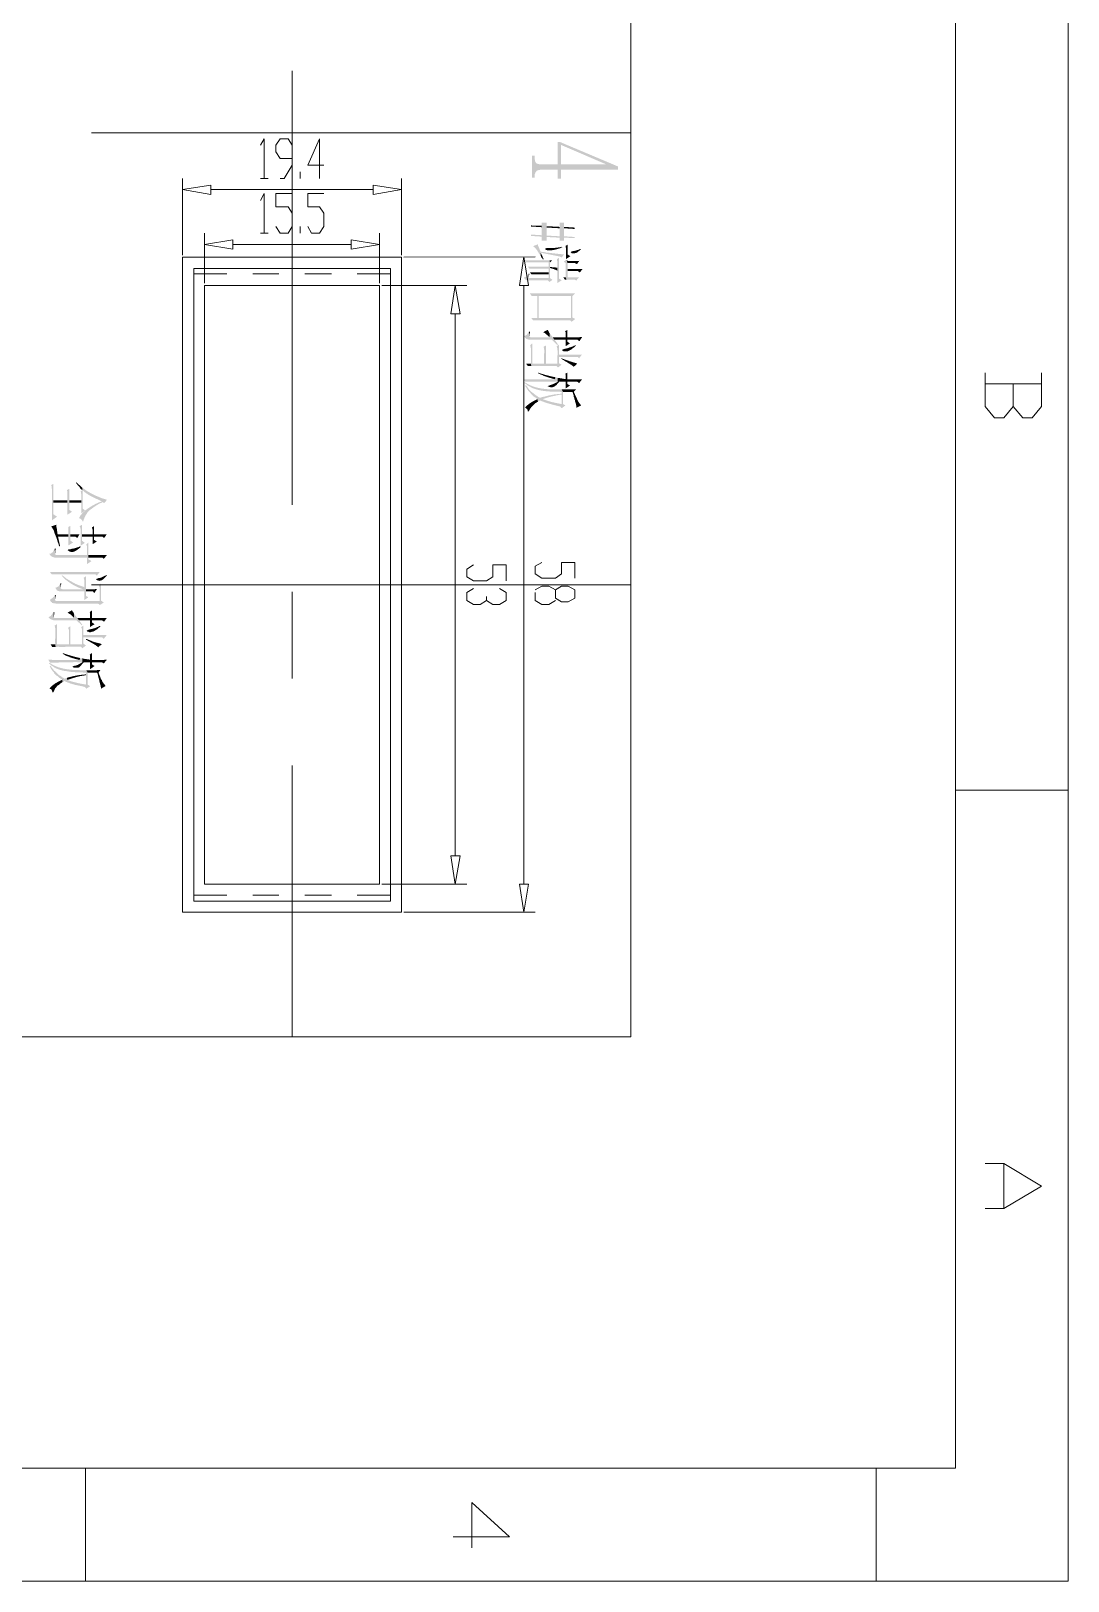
# Model space of a CAD drawing. Header units: millimetres. Extents: x 0 to 204, y 0 to 288.
# Drawn here: x 140.6 to 203.6, y 0 to 94.1 of the extents above; entities that cross this region are included whole.
import ezdxf

# ---------------------------------------------------------------- set-up
doc = ezdxf.new("R2010")
doc.units = ezdxf.units.MM

msp = doc.modelspace()

# ---------------------------------------------------------------- hatches: boundary and pattern name
h = msp.add_hatch(color=0)
h.dxf.hatch_style = 2
h.paths.add_polyline_path([(176.276, 85.640333), (176.276, 85.830833), (172.762333, 87.3125), (172.614167, 87.3125), (172.614167, 85.957833), (171.577, 85.957833), (171.428833, 85.979), (171.323, 86.021333), (171.280667, 86.063667), (171.238333, 86.148333), (171.217167, 86.275333), (171.217167, 86.487), (171.047833, 86.487), (171.047833, 85.1535), (171.217167, 85.1535), (171.217167, 85.365167), (171.2595, 85.471), (171.323, 85.555667), (171.344167, 85.576833), (171.45, 85.619167), (171.619333, 85.640333), (172.614167, 85.640333), (172.614167, 85.09), (172.804667, 85.09), (172.804667, 87.143167), (175.514, 85.979), (175.514, 85.957833)])
h = msp.add_hatch(color=0)
h.dxf.hatch_style = 2
h.paths.add_polyline_path([(176.276, 85.640333), (175.514, 85.957833), (172.804667, 85.957833), (172.804667, 87.143167), (172.804667, 85.640333)])
h = msp.add_hatch(color=0)
h.dxf.hatch_style = 2
h.paths.add_polyline_path([(173.630167, 81.491667), (173.630167, 81.555167), (172.995167, 81.5975), (172.995167, 82.423), (172.72, 82.423), (172.72, 81.5975), (171.936833, 81.639833), (171.936833, 82.423), (171.6405, 82.423), (171.6405, 81.661), (170.984333, 81.703333), (170.984333, 81.618667), (171.6405, 81.576333), (171.6405, 81.322333), (171.936833, 81.322333), (171.936833, 81.555167), (172.72, 81.512833), (172.72, 81.322333), (172.995167, 81.322333), (172.995167, 81.512833)])
h = msp.add_hatch(color=0)
h.dxf.hatch_style = 2
h.paths.add_polyline_path([(171.6405, 82.2325), (170.984333, 82.253667), (170.984333, 82.190167), (171.6405, 82.147833), (171.6405, 81.661)])
h = msp.add_hatch(color=0)
h.dxf.hatch_style = 2
h.paths.add_polyline_path([(172.72, 82.169), (171.936833, 82.211333), (171.936833, 82.126667), (172.72, 82.084333), (172.72, 81.5975)])
h = msp.add_hatch(color=0)
h.dxf.hatch_style = 2
h.paths.add_polyline_path([(173.630167, 82.042), (173.630167, 82.126667), (172.995167, 82.169), (172.995167, 82.084333)])
h = msp.add_hatch(color=0)
h.dxf.hatch_style = 2
h.paths.add_polyline_path([(172.995167, 80.496833), (172.505687, 80.544326), (172.0215, 80.602667), (171.936833, 80.602667), (171.7675, 80.645), (171.661667, 80.645), (171.577, 80.666167), (171.534667, 80.729667), (171.5135, 80.793167), (171.471167, 80.920167), (171.407667, 81.047167), (171.407667, 81.110667), (171.1325, 81.004833), (171.1325, 80.983667), (171.270613, 80.866142), (171.376181, 80.717099), (171.471034, 80.558465), (171.577, 80.412167), (171.577, 80.602667), (172.741167, 80.369833), (172.847, 80.306333)])
h = msp.add_hatch(color=0)
h.dxf.hatch_style = 2
h.paths.add_polyline_path([(172.889333, 80.941333), (172.868167, 80.9625), (172.740191, 80.931263), (172.60398, 80.912626), (172.467571, 80.89776), (172.339, 80.877833), (171.915667, 80.877833), (171.852167, 80.856667), (171.852167, 80.793167), (171.95246, 80.754986), (172.070779, 80.739804), (172.201169, 80.743464), (172.337677, 80.761814), (172.474351, 80.790697), (172.605237, 80.825958), (172.724382, 80.863445), (172.825833, 80.899)])
h = msp.add_hatch(color=0)
h.dxf.hatch_style = 2
h.paths.add_polyline_path([(173.376167, 80.391), (173.206833, 80.496833), (173.206833, 81.0895), (173.079833, 81.004833), (173.101, 80.9625), (173.101, 80.920167), (173.122167, 80.856667), (173.122167, 80.221667)])
h = msp.add_hatch(color=0)
h.dxf.hatch_style = 2
h.paths.add_polyline_path([(172.296667, 78.951667), (172.1485, 79.0575), (172.1485, 79.671333), (172.127333, 80.137), (170.582167, 80.137), (170.688, 80.01), (172.063833, 80.01), (172.063833, 79.417333), (172.106167, 78.824667)])
h = msp.add_hatch(color=0)
h.dxf.hatch_style = 2
h.paths.add_polyline_path([(171.7675, 80.2005), (171.577, 80.602667), (171.577, 80.412167), (171.598167, 80.369833), (171.619333, 80.306333), (171.682833, 80.242833), (171.704, 80.2005)])
h = msp.add_hatch(color=0)
h.dxf.hatch_style = 2
h.paths.add_polyline_path([(172.2755, 80.137), (172.127333, 80.137), (172.1485, 79.671333), (172.1485, 80.01)])
h = msp.add_hatch(color=0)
h.dxf.hatch_style = 2
h.paths.add_polyline_path([(172.593, 79.502), (172.593, 79.6925), (172.1485, 79.734833), (172.1485, 80.01), (172.1485, 79.671333), (172.361754, 79.608098), (172.571833, 79.523167)])
h = msp.add_hatch(color=0)
h.dxf.hatch_style = 2
h.paths.add_polyline_path([(172.847, 78.9305), (172.677667, 79.036333), (172.677667, 80.285167), (172.550667, 80.2005), (172.571833, 80.158167), (172.571833, 80.115833), (172.593, 80.052333), (172.593, 78.761167)])
h = msp.add_hatch(color=0)
h.dxf.hatch_style = 2
h.paths.add_polyline_path([(173.905333, 79.121), (173.723614, 79.104745), (173.555686, 79.099436), (173.387957, 79.099618), (173.206833, 79.099833), (173.206833, 79.967667), (173.143333, 80.179333), (172.974, 80.052333), (173.101, 79.967667), (173.101, 79.099833), (173.143333, 78.972833), (173.630167, 78.972833), (173.736, 78.909333)])
h = msp.add_hatch(color=0)
h.dxf.hatch_style = 2
h.paths.add_polyline_path([(173.9265, 80.115833), (173.863, 80.094667), (173.228, 80.094667), (173.143333, 80.179333), (173.206833, 79.967667), (173.651333, 79.967667), (173.778333, 79.904167)])
h = msp.add_hatch(color=0)
h.dxf.hatch_style = 2
h.paths.add_polyline_path([(174.032333, 80.814333), (174.011167, 80.8355), (173.968833, 80.8355), (173.905333, 80.793167), (173.841833, 80.772), (173.757167, 80.750833), (173.690628, 80.726333), (173.643495, 80.713907), (173.609145, 80.70913), (173.580954, 80.707574), (173.552301, 80.70481), (173.516561, 80.696412), (173.467113, 80.677951), (173.397333, 80.645), (173.397333, 80.623833), (173.439667, 80.5815), (173.503167, 80.560333), (173.630167, 80.560333), (173.693667, 80.5815), (173.766229, 80.604519), (173.84395, 80.654525), (173.915321, 80.715644), (173.968833, 80.772)])
h = msp.add_hatch(color=0)
h.dxf.hatch_style = 2
h.paths.add_polyline_path([(172.106167, 78.824667), (172.063833, 79.417333), (172.063833, 79.0575), (170.920833, 79.0575), (170.857333, 79.078667), (170.857333, 79.142167), (170.836167, 79.332667), (170.815, 79.3115), (170.793833, 79.248), (170.709167, 79.163333), (170.666833, 79.142167), (170.603333, 79.099833), (170.561, 79.099833), (170.561, 79.078667), (170.603333, 79.015167), (170.645667, 78.972833), (170.730333, 78.9305), (172.000333, 78.9305)])
h = msp.add_hatch(color=0)
h.dxf.hatch_style = 2
h.paths.add_polyline_path([(172.063833, 79.629), (172.063833, 79.756), (170.793833, 79.756), (170.899667, 79.629)])
h = msp.add_hatch(color=0)
h.dxf.hatch_style = 2
h.paths.add_polyline_path([(170.899667, 79.332667), (170.836167, 79.332667), (170.857333, 79.142167), (170.857333, 79.1845), (170.8785, 79.248)])
h = msp.add_hatch(color=0)
h.dxf.hatch_style = 2
h.paths.add_polyline_path([(172.063833, 79.417333), (170.920833, 79.417333), (171.0055, 79.290333), (172.063833, 79.290333), (172.063833, 79.0575)])
h = msp.add_hatch(color=0)
h.dxf.hatch_style = 2
h.paths.add_polyline_path([(173.143333, 78.972833), (173.101, 79.099833), (172.952833, 79.099833), (173.0375, 78.972833), (173.079833, 78.972833)])
h = msp.add_hatch(color=0)
h.dxf.hatch_style = 2
h.paths.add_polyline_path([(174.117, 79.607833), (173.206833, 79.607833), (173.206833, 79.480833), (173.841833, 79.480833), (173.947667, 79.396167)])
h = msp.add_hatch(color=0)
h.dxf.hatch_style = 2
h.paths.add_polyline_path([(171.365333, 78.126167), (170.920833, 78.126167), (171.026667, 77.978), (171.365333, 77.978), (171.365333, 76.6445)])
h = msp.add_hatch(color=0)
h.dxf.hatch_style = 2
h.paths.add_polyline_path([(173.651333, 78.126167), (173.460833, 78.126167), (173.4185, 76.6445), (171.45, 76.6445), (171.45, 77.978), (171.428833, 78.126167), (171.365333, 78.126167), (171.365333, 76.6445), (171.0055, 76.6445), (171.111333, 76.496333), (171.534667, 76.496333), (173.376167, 76.496333), (173.460833, 76.411667), (173.503167, 77.978)])
h = msp.add_hatch(color=0)
h.dxf.hatch_style = 2
h.paths.add_polyline_path([(173.460833, 78.126167), (171.428833, 78.126167), (171.45, 77.978), (173.4185, 77.978), (173.4185, 76.6445)])
h = msp.add_hatch(color=0)
h.dxf.hatch_style = 2
h.paths.add_polyline_path([(173.6725, 76.581), (173.503167, 76.665667), (173.503167, 77.978), (173.460833, 76.411667)])
h = msp.add_hatch(color=0)
h.dxf.hatch_style = 2
h.paths.add_polyline_path([(172.635333, 75.035833), (172.4025, 75.332167), (172.2755, 75.522667), (172.233167, 75.565), (172.190833, 75.6285), (172.1485, 75.670833), (172.127333, 75.713167), (172.106167, 75.459167), (171.0055, 75.459167), (170.942, 75.480333), (170.899667, 75.5015), (170.8785, 75.5015), (170.8785, 75.522667), (170.857333, 75.819), (170.807261, 75.728876), (170.74171, 75.63829), (170.659888, 75.569266), (170.561, 75.543833), (170.582167, 75.5015), (170.709167, 75.3745), (170.836167, 75.332167), (172.254333, 75.332167), (172.571833, 75.014667)])
h = msp.add_hatch(color=0)
h.dxf.hatch_style = 2
h.paths.add_polyline_path([(170.942, 75.819), (170.857333, 75.819), (170.8785, 75.522667), (170.8785, 75.607333), (170.920833, 75.734333)])
h = msp.add_hatch(color=0)
h.dxf.hatch_style = 2
h.paths.add_polyline_path([(172.127333, 75.713167), (172.085, 75.7555), (172.063833, 75.819), (172.042667, 75.861333), (172.0215, 75.8825), (172.000333, 75.924833), (171.725167, 75.776667), (171.852167, 75.713167), (171.936833, 75.6285), (172.000333, 75.586167), (172.063833, 75.522667), (172.106167, 75.459167)])
h = msp.add_hatch(color=0)
h.dxf.hatch_style = 2
h.paths.add_polyline_path([(173.101, 75.332167), (173.101, 75.459167), (172.317833, 75.459167), (172.4025, 75.332167)])
h = msp.add_hatch(color=0)
h.dxf.hatch_style = 2
h.paths.add_polyline_path([(173.355, 75.099333), (173.185667, 75.205167), (173.185667, 75.903667), (173.058667, 75.840167), (173.101, 75.734333), (173.101, 74.93)])
h = msp.add_hatch(color=0)
h.dxf.hatch_style = 2
h.paths.add_polyline_path([(174.095833, 75.480333), (173.868391, 75.474099), (173.647629, 75.463268), (173.423428, 75.455677), (173.185667, 75.459167), (173.185667, 75.332167), (173.7995, 75.332167), (173.9265, 75.226333)])
h = msp.add_hatch(color=0)
h.dxf.hatch_style = 2
h.paths.add_polyline_path([(171.831, 73.7235), (171.788667, 73.871667), (171.069, 73.871667), (171.069, 75.099333), (170.942, 74.9935), (170.942, 74.972333), (170.963167, 74.908833), (170.963167, 74.8665), (170.984333, 74.803), (170.984333, 73.871667), (171.0055, 73.7235), (171.746333, 73.7235)])
h = msp.add_hatch(color=0)
h.dxf.hatch_style = 2
h.paths.add_polyline_path([(172.635333, 73.638833), (172.593, 73.871667), (171.8945, 73.871667), (171.8945, 74.972333), (171.746333, 74.887667), (171.781182, 74.790054), (171.792553, 74.665235), (171.788718, 74.519968), (171.777951, 74.361014), (171.768523, 74.19513), (171.768707, 74.029077), (171.786775, 73.869614), (171.831, 73.7235), (172.5295, 73.7235)])
h = msp.add_hatch(color=0)
h.dxf.hatch_style = 2
h.paths.add_polyline_path([(172.847, 73.808167), (172.677667, 73.892833), (172.677667, 75.014667), (172.550667, 74.93), (172.585645, 74.791842), (172.599912, 74.638264), (172.600338, 74.473656), (172.593794, 74.302408), (172.58715, 74.128912), (172.587278, 73.957557), (172.601049, 73.792734), (172.635333, 73.638833)])
h = msp.add_hatch(color=0)
h.dxf.hatch_style = 2
h.paths.add_polyline_path([(174.095833, 74.443167), (174.0535, 74.422), (173.905333, 74.422), (173.566667, 74.422), (172.677667, 74.422), (172.677667, 74.273833), (173.820667, 74.273833), (173.905333, 74.189167)])
h = msp.add_hatch(color=0)
h.dxf.hatch_style = 2
h.paths.add_polyline_path([(173.714833, 74.951167), (173.693667, 74.9935), (173.6725, 74.972333), (173.587833, 74.951167), (173.524333, 74.908833), (173.460833, 74.887667), (173.376167, 74.8665), (173.312667, 74.845333), (173.196366, 74.804207), (173.087374, 74.779584), (172.985195, 74.756086), (172.889333, 74.718333), (172.889333, 74.676), (172.931667, 74.633667), (172.995167, 74.6125), (173.185667, 74.6125), (173.270333, 74.633667), (173.2915, 74.654833), (173.4185, 74.718333), (173.460833, 74.760667), (173.587833, 74.845333), (173.651333, 74.908833)])
h = msp.add_hatch(color=0)
h.dxf.hatch_style = 2
h.paths.add_polyline_path([(171.0055, 73.7235), (170.984333, 73.871667), (170.688, 73.871667), (170.793833, 73.7235), (170.942, 73.7235)])
h = msp.add_hatch(color=0)
h.dxf.hatch_style = 2
h.paths.add_polyline_path([(173.7995, 73.871667), (173.318884, 74.021024), (172.847, 74.189167), (172.825833, 74.168), (173.009537, 74.049913), (173.210141, 73.93133), (173.409091, 73.809374), (173.587833, 73.681167)])
h = msp.add_hatch(color=0)
h.dxf.hatch_style = 2
h.paths.add_polyline_path([(172.614167, 73.003833), (172.550667, 73.025), (172.466, 73.046167), (172.444833, 72.919167), (170.539833, 72.919167), (170.645667, 72.771), (172.614167, 72.771)])
h = msp.add_hatch(color=0)
h.dxf.hatch_style = 2
h.paths.add_polyline_path([(173.079833, 71.331667), (172.931667, 71.416333), (172.931667, 72.157167), (172.847, 72.305333), (172.554371, 72.304829), (172.264387, 72.307979), (171.977844, 72.320588), (171.695533, 72.34846), (171.41825, 72.3974), (171.146787, 72.473211), (170.88194, 72.581699), (170.6245, 72.728667), (170.582167, 72.7075), (170.821906, 72.523069), (171.082246, 72.38656), (171.35908, 72.290533), (171.648305, 72.227546), (171.945815, 72.190157), (172.247504, 72.170925), (172.549267, 72.162409), (172.847, 72.157167), (172.847, 71.162333)])
h = msp.add_hatch(color=0)
h.dxf.hatch_style = 2
h.paths.add_polyline_path([(172.847, 71.162333), (172.847, 71.416333), (172.684794, 71.447761), (172.538231, 71.476724), (172.402252, 71.505258), (172.271796, 71.535396), (172.141803, 71.569172), (172.007212, 71.608619), (171.862965, 71.655773), (171.704, 71.712667), (171.661667, 71.839667), (171.58459, 71.811158), (171.517336, 71.8058), (171.453456, 71.827959), (171.3865, 71.882), (171.253679, 71.970635), (171.1325, 72.0725), (170.99791, 72.169751), (170.883659, 72.29012), (170.782704, 72.423387), (170.688, 72.559333), (170.6245, 72.538167), (170.702519, 72.41535), (170.770815, 72.299909), (170.85062, 72.18718), (170.963167, 72.0725), (171.174833, 71.860833), (171.238333, 71.8185), (171.280667, 71.797333), (171.323, 71.755), (171.3865, 71.712667), (171.407667, 71.5645), (171.471167, 71.606833), (171.534667, 71.628), (171.555833, 71.628), (171.598167, 71.606833), (171.661667, 71.585667), (171.806526, 71.529575), (171.958, 71.479833), (172.357521, 71.364607), (172.762333, 71.268167)])
h = msp.add_hatch(color=0)
h.dxf.hatch_style = 2
h.paths.add_polyline_path([(172.466, 73.046167), (172.208097, 73.096206), (171.943712, 73.162054), (171.68118, 73.23875), (171.428833, 73.321333), (171.407667, 73.300167), (171.428833, 73.279), (171.492333, 73.257833), (171.555833, 73.2155), (171.682833, 73.173167), (171.746333, 73.130833), (171.873333, 73.0885), (172.157628, 72.999071), (172.444833, 72.919167)])
h = msp.add_hatch(color=0)
h.dxf.hatch_style = 2
h.paths.add_polyline_path([(173.101, 72.771), (173.101, 72.940333), (172.981971, 72.945542), (172.847, 72.970364), (172.717321, 72.996045), (172.614167, 73.003833), (172.614167, 72.771), (172.468381, 72.69136), (172.317833, 72.622833), (172.127333, 72.559333), (172.085, 72.538167), (172.0215, 72.517), (172.000333, 72.495833), (172.119131, 72.449403), (172.224171, 72.43316), (172.317833, 72.443557), (172.4025, 72.477048), (172.480552, 72.530084), (172.554371, 72.59912), (172.626338, 72.680608), (172.698833, 72.771)])
h = msp.add_hatch(color=0)
h.dxf.hatch_style = 2
h.paths.add_polyline_path([(173.355, 72.538167), (173.185667, 72.644), (173.185667, 73.321333), (173.058667, 73.257833), (173.101, 73.173167), (173.101, 72.368833)])
h = msp.add_hatch(color=0)
h.dxf.hatch_style = 2
h.paths.add_polyline_path([(174.095833, 72.919167), (173.185667, 72.919167), (173.185667, 72.771), (173.7995, 72.771), (173.905333, 72.686333)])
h = msp.add_hatch(color=0)
h.dxf.hatch_style = 2
h.paths.add_polyline_path([(171.407667, 71.5645), (171.3865, 71.712667), (171.301277, 71.679902), (171.198431, 71.63053), (171.08534, 71.568086), (170.969384, 71.496105), (170.857943, 71.418121), (170.758396, 71.337669), (170.678122, 71.258284), (170.6245, 71.1835), (170.645667, 71.1835), (170.688, 71.162333), (170.772667, 71.077667), (170.793833, 71.035333), (170.793833, 70.971833), (170.857333, 70.971833), (170.925067, 71.120132), (171.026667, 71.247), (171.101825, 71.3211), (171.17523, 71.398209), (171.253729, 71.468506), (171.344167, 71.522167)])
h = msp.add_hatch(color=0)
h.dxf.hatch_style = 2
h.paths.add_polyline_path([(172.847, 71.987833), (172.847, 72.051333), (172.71279, 72.030712), (172.54511, 72.014424), (172.374917, 71.995424), (172.233167, 71.966667), (172.075756, 71.937546), (171.947549, 71.904093), (171.819276, 71.870176), (171.661667, 71.839667), (171.704, 71.712667), (171.962481, 71.805717), (172.226949, 71.874989), (172.494525, 71.93189), (172.762333, 71.987833)])
h = msp.add_hatch(color=0)
h.dxf.hatch_style = 2
h.paths.add_polyline_path([(173.714833, 72.305333), (172.847, 72.305333), (172.931667, 72.157167), (173.524333, 72.157167), (173.524333, 72.093667), (173.587833, 71.903167), (173.587833, 71.839667), (173.587833, 72.157167)])
h = msp.add_hatch(color=0)
h.dxf.hatch_style = 2
h.paths.add_polyline_path([(174.032333, 71.331667), (173.98021, 71.404047), (173.921738, 71.474939), (173.865646, 71.553569), (173.820667, 71.649167), (173.69962, 71.901844), (173.587833, 72.157167), (173.587833, 71.839667), (173.609, 71.797333), (173.609, 71.733833), (173.630167, 71.6915), (173.651333, 71.649167), (173.651333, 71.606833), (173.6725, 71.5645), (173.6725, 71.522167), (173.693667, 71.501), (173.693667, 71.479833), (173.714833, 71.4375), (173.714833, 71.374), (173.736, 71.3105), (173.736, 71.1835)])
h = msp.add_hatch(color=0)
h.dxf.hatch_style = 2
h.paths.add_polyline_path([(142.218833, 64.5795), (142.007167, 64.727667), (142.007167, 66.590333), (141.859, 66.4845), (141.880167, 66.463333), (141.901333, 66.399833), (141.901333, 66.294), (141.9225, 66.251667), (141.9225, 64.367833)])
h = msp.add_hatch(color=0)
h.dxf.hatch_style = 2
h.paths.add_polyline_path([(143.129, 64.875833), (142.959667, 65.002833), (142.959667, 66.272833), (142.8115, 66.188167), (142.853833, 66.1035), (142.853833, 64.7065)])
h = msp.add_hatch(color=0)
h.dxf.hatch_style = 2
h.paths.add_polyline_path([(143.764, 66.336333), (143.637, 66.463333), (143.5735, 66.505667), (143.404167, 66.675), (143.361833, 66.675), (143.383, 66.653833), (143.404167, 66.590333), (143.4465, 66.548), (143.467667, 66.505667), (143.51, 66.463333), (143.560343, 66.416827), (143.588631, 66.38199), (143.603235, 66.35472), (143.612526, 66.330909), (143.624877, 66.306454), (143.648658, 66.277249), (143.692242, 66.239188), (143.764, 66.188167)])
h = msp.add_hatch(color=0)
h.dxf.hatch_style = 2
h.paths.add_polyline_path([(143.933333, 64.9605), (143.785167, 65.066333), (143.785167, 66.167), (143.764, 66.336333), (143.764, 66.188167), (143.658167, 66.124667), (143.658167, 66.1035), (143.679333, 66.061167), (143.679333, 65.997667), (143.7005, 65.955333), (143.7005, 64.791167)])
h = msp.add_hatch(color=0)
h.dxf.hatch_style = 2
h.paths.add_polyline_path([(144.949333, 65.701333), (144.621845, 65.835924), (144.331796, 65.97187), (144.054182, 66.131298), (143.764, 66.336333), (143.785167, 66.167), (143.8275, 66.145833), (143.912167, 66.061167), (143.9545, 66.04), (143.996833, 65.997667), (144.060333, 65.9765), (144.102667, 65.934167), (144.166167, 65.891833), (144.2085, 65.870667), (144.272, 65.828333), (144.608815, 65.668393), (144.949333, 65.510833)])
h = msp.add_hatch(color=0)
h.dxf.hatch_style = 2
h.paths.add_polyline_path([(142.007167, 65.426167), (142.853833, 65.426167), (142.853833, 65.574337), (142.007167, 65.574337)])
h = msp.add_hatch(color=0)
h.dxf.hatch_style = 2
h.paths.add_polyline_path([(142.959667, 65.426167), (143.7005, 65.426167), (143.7005, 65.574337), (142.959667, 65.574337)])
h = msp.add_hatch(color=0)
h.dxf.hatch_style = 2
h.paths.add_polyline_path([(145.266833, 65.616667), (145.2245, 65.616667), (145.0975, 65.659), (145.012833, 65.680167), (144.949333, 65.701333), (144.949333, 65.510833), (144.771279, 65.449568), (144.571856, 65.36136), (144.362237, 65.250291), (144.153599, 65.120441), (143.957115, 64.975889), (143.78396, 64.820717), (143.645308, 64.659005), (143.552333, 64.494833), (143.615833, 64.473667), (143.658167, 64.4525), (143.742833, 64.367833), (143.764, 64.304333), (143.806333, 64.304333), (143.876514, 64.491923), (143.962438, 64.671575), (144.070851, 64.83694), (144.2085, 64.981667), (144.39852, 65.120738), (144.59122, 65.257892), (144.793643, 65.378641), (145.012833, 65.4685), (145.076333, 65.405)])
h = msp.add_hatch(color=0)
h.dxf.hatch_style = 2
h.paths.add_polyline_path([(142.917333, 63.373), (142.917333, 63.521167), (142.261167, 63.521167), (142.24, 63.5635), (142.24, 63.669333), (142.218833, 63.711667), (142.218833, 63.775167), (142.210433, 63.847844), (142.191846, 63.927699), (142.176169, 64.010662), (142.1765, 64.092667), (141.859, 63.986833), (141.880167, 63.986833), (141.901333, 63.965667), (141.901333, 63.9445), (141.943667, 63.902167), (141.943667, 63.881), (141.964833, 63.838667), (141.986, 63.8175), (142.028333, 63.732833), (142.047119, 63.68114), (142.061671, 63.616946), (142.080721, 63.547195), (142.113, 63.478833), (142.166065, 63.360267), (142.201503, 63.262404), (142.229731, 63.161631), (142.261167, 63.034333), (142.282333, 63.373)])
h = msp.add_hatch(color=0)
h.dxf.hatch_style = 2
h.paths.add_polyline_path([(143.1925, 63.013167), (143.023167, 63.140167), (143.023167, 64.029167), (142.896167, 63.9445), (142.917333, 63.859833), (142.917333, 62.843833)])
h = msp.add_hatch(color=0)
h.dxf.hatch_style = 2
h.paths.add_polyline_path([(143.912167, 62.992), (143.742833, 63.119), (143.742833, 64.092667), (143.594667, 64.008), (143.637, 63.923333), (143.637, 63.881), (143.658167, 63.8175), (143.658167, 62.822667)])
h = msp.add_hatch(color=0)
h.dxf.hatch_style = 2
h.paths.add_polyline_path([(144.631833, 63.076667), (144.4625, 63.1825), (144.4625, 64.008), (144.3355, 63.923333), (144.377833, 63.796333), (144.377833, 62.907333)])
h = msp.add_hatch(color=0)
h.dxf.hatch_style = 2
h.paths.add_polyline_path([(142.409333, 62.8015), (142.282333, 63.373), (142.261167, 63.034333), (142.3035, 62.970833), (142.324667, 62.865), (142.345833, 62.780333)])
h = msp.add_hatch(color=0)
h.dxf.hatch_style = 2
h.paths.add_polyline_path([(143.594667, 63.521167), (143.023167, 63.521167), (143.023167, 63.373), (143.340667, 63.373), (143.4465, 63.288333)])
h = msp.add_hatch(color=0)
h.dxf.hatch_style = 2
h.paths.add_polyline_path([(143.742833, 63.373), (144.377833, 63.373), (144.377833, 63.521167), (143.742833, 63.521167)])
h = msp.add_hatch(color=0)
h.dxf.hatch_style = 2
h.paths.add_polyline_path([(145.245667, 63.521167), (144.4625, 63.521167), (144.4625, 63.373), (144.9705, 63.373), (145.076333, 63.288333)])
h = msp.add_hatch(color=0)
h.dxf.hatch_style = 2
h.paths.add_polyline_path([(144.039167, 62.103), (144.039167, 62.251167), (142.1765, 62.251167), (142.134167, 62.272333), (142.113, 62.314667), (142.113, 62.357), (142.070667, 62.632167), (142.070667, 62.611), (141.986, 62.484), (141.964833, 62.441667), (141.9225, 62.399333), (141.880167, 62.378167), (141.837833, 62.335833), (141.753167, 62.335833), (141.7955, 62.251167), (141.859, 62.208833), (141.901333, 62.1665), (141.943667, 62.145333), (142.070667, 62.103), (142.134167, 62.103)])
h = msp.add_hatch(color=0)
h.dxf.hatch_style = 2
h.paths.add_polyline_path([(142.155333, 62.632167), (142.070667, 62.632167), (142.113, 62.357), (142.113, 62.505167), (142.134167, 62.568667)])
h = msp.add_hatch(color=0)
h.dxf.hatch_style = 2
h.paths.add_polyline_path([(143.658167, 62.759167), (143.637, 62.780333), (143.615833, 62.780333), (143.531167, 62.738), (143.4465, 62.716833), (143.3195, 62.6745), (143.234833, 62.653333), (143.171333, 62.632167), (143.107833, 62.632167), (143.044333, 62.611), (142.9385, 62.611), (142.896167, 62.589833), (142.875, 62.5475), (142.973175, 62.473098), (143.07018, 62.439186), (143.165804, 62.438793), (143.259836, 62.46495), (143.352066, 62.510686), (143.442283, 62.56903), (143.530276, 62.633014), (143.615833, 62.695667)])
h = msp.add_hatch(color=0)
h.dxf.hatch_style = 2
h.paths.add_polyline_path([(144.314333, 61.891333), (144.123833, 61.997167), (144.123833, 63.013167), (143.996833, 62.907333), (144.018, 62.886167), (144.018, 62.822667), (144.039167, 62.780333), (144.039167, 61.700833)])
h = msp.add_hatch(color=0)
h.dxf.hatch_style = 2
h.paths.add_polyline_path([(145.245667, 62.251167), (144.123833, 62.251167), (144.123833, 62.103), (144.9705, 62.103), (145.055167, 62.018333)])
h = msp.add_hatch(color=0)
h.dxf.hatch_style = 2
h.paths.add_polyline_path([(144.822333, 61.235167), (141.774333, 61.235167), (141.901333, 61.087), (144.547167, 61.087), (144.631833, 61.002333)])
h = msp.add_hatch(color=0)
h.dxf.hatch_style = 2
h.paths.add_polyline_path([(143.869833, 60.049833), (143.869833, 60.303833), (143.848667, 60.325), (143.806333, 60.176833), (142.5575, 60.176833), (142.494, 60.198), (142.451667, 60.219167), (142.4305, 60.2615), (142.4305, 60.536667), (142.395009, 60.477644), (142.36571, 60.43047), (142.338909, 60.392737), (142.310908, 60.362042), (142.278013, 60.335976), (142.236527, 60.312135), (142.182755, 60.288111), (142.113, 60.2615), (142.134167, 60.240333), (142.1765, 60.176833), (142.197667, 60.1345), (142.24, 60.092167), (142.261167, 60.092167), (142.3035, 60.071), (142.388167, 60.049833), (142.472833, 60.049833)])
h = msp.add_hatch(color=0)
h.dxf.hatch_style = 2
h.paths.add_polyline_path([(142.494, 60.536667), (142.4305, 60.536667), (142.4305, 60.2615), (142.4305, 60.282667), (142.451667, 60.325), (142.451667, 60.409667), (142.472833, 60.473167)])
h = msp.add_hatch(color=0)
h.dxf.hatch_style = 2
h.paths.add_polyline_path([(143.848667, 60.325), (143.666236, 60.38511), (143.502063, 60.440755), (143.341857, 60.507314), (143.171333, 60.600167), (142.990358, 60.704809), (142.8115, 60.811833), (142.769167, 60.854167), (142.705667, 60.8965), (142.663333, 60.938833), (142.536333, 61.0235), (142.494, 61.0235), (142.610539, 60.885602), (142.75268, 60.752897), (142.914408, 60.627369), (143.089709, 60.511002), (143.272567, 60.405781), (143.456968, 60.313689), (143.636895, 60.236712), (143.806333, 60.176833)])
h = msp.add_hatch(color=0)
h.dxf.hatch_style = 2
h.paths.add_polyline_path([(144.123833, 59.69), (143.975667, 59.774667), (143.975667, 60.96), (143.8275, 60.875333), (143.848667, 60.833), (143.848667, 60.790667), (143.869833, 60.748333), (143.869833, 59.520667)])
h = msp.add_hatch(color=0)
h.dxf.hatch_style = 2
h.paths.add_polyline_path([(144.653, 60.198), (144.478706, 60.180405), (144.314862, 60.175775), (144.150755, 60.176966), (143.975667, 60.176833), (143.975667, 60.049833), (144.399, 60.049833), (144.483667, 59.944)])
h = msp.add_hatch(color=0)
h.dxf.hatch_style = 2
h.paths.add_polyline_path([(145.245667, 61.0235), (145.203333, 61.044667), (145.203333, 61.0235), (145.118667, 61.002333), (145.055167, 60.96), (144.991667, 60.938833), (144.928167, 60.8965), (144.801167, 60.854167), (144.737667, 60.854167), (144.695333, 60.833), (144.631833, 60.811833), (144.610667, 60.790667), (144.610667, 60.748333), (144.653, 60.727167), (144.737667, 60.706), (144.801167, 60.684833), (144.928167, 60.727167), (144.949333, 60.727167), (144.9705, 60.748333), (145.012833, 60.7695), (145.203333, 60.96)])
h = msp.add_hatch(color=0)
h.dxf.hatch_style = 2
h.paths.add_polyline_path([(145.055167, 59.3725), (144.885833, 59.4995), (144.885833, 60.5155), (144.758833, 60.430833), (144.758833, 60.3885), (144.801167, 60.303833), (144.801167, 59.457167), (144.822333, 59.224333)])
h = msp.add_hatch(color=0)
h.dxf.hatch_style = 2
h.paths.add_polyline_path([(144.822333, 59.224333), (144.801167, 59.457167), (142.24, 59.457167), (142.155333, 59.478333), (142.113, 59.4995), (142.091833, 59.4995), (142.091833, 59.838167), (142.070667, 59.817), (142.0495, 59.7535), (141.9225, 59.6265), (141.880167, 59.605333), (141.837833, 59.563), (141.774333, 59.541833), (141.7955, 59.541833), (141.816667, 59.478333), (141.859, 59.414833), (141.901333, 59.393667), (141.9225, 59.351333), (141.943667, 59.351333), (142.007167, 59.330167), (142.070667, 59.330167), (142.1765, 59.309), (144.7165, 59.309)])
h = msp.add_hatch(color=0)
h.dxf.hatch_style = 2
h.paths.add_polyline_path([(142.155333, 59.838167), (142.091833, 59.838167), (142.091833, 59.541833), (142.091833, 59.563), (142.113, 59.6265), (142.113, 59.69), (142.134167, 59.7535)])
h = msp.add_hatch(color=0)
h.dxf.hatch_style = 2
h.paths.add_polyline_path([(143.764, 58.017833), (143.256, 58.695167), (143.256, 58.441167), (142.070667, 58.441167), (142.028333, 58.462333), (142.028333, 58.504667), (142.007167, 58.801), (141.983885, 58.761831), (141.955656, 58.714068), (141.922986, 58.662311), (141.886384, 58.611161), (141.84636, 58.565221), (141.803421, 58.529091), (141.758076, 58.507372), (141.710833, 58.504667), (141.710833, 58.4835), (141.753167, 58.42), (141.7955, 58.377667), (141.859, 58.3565), (141.901333, 58.335333), (142.028333, 58.293), (143.404167, 58.293), (143.721667, 57.996667)])
h = msp.add_hatch(color=0)
h.dxf.hatch_style = 2
h.paths.add_polyline_path([(142.070667, 58.801), (142.007167, 58.801), (142.028333, 58.504667), (142.028333, 58.589333), (142.0495, 58.631667), (142.0495, 58.716333)])
h = msp.add_hatch(color=0)
h.dxf.hatch_style = 2
h.paths.add_polyline_path([(143.256, 58.695167), (143.234829, 58.74126), (143.218198, 58.770556), (143.204592, 58.788649), (143.1925, 58.801132), (143.180408, 58.813599), (143.166802, 58.831642), (143.150171, 58.860856), (143.129, 58.906833), (142.853833, 58.758667), (142.875, 58.758667), (142.896167, 58.7375), (142.9385, 58.716333), (142.980833, 58.674), (143.044333, 58.652833), (143.256, 58.441167)])
h = msp.add_hatch(color=0)
h.dxf.hatch_style = 2
h.paths.add_polyline_path([(144.229667, 58.293), (144.229667, 58.441167), (143.4465, 58.441167), (143.552333, 58.293)])
h = msp.add_hatch(color=0)
h.dxf.hatch_style = 2
h.paths.add_polyline_path([(144.504833, 58.060167), (144.3355, 58.166), (144.3355, 58.885667), (144.2085, 58.801), (144.229667, 58.716333), (144.229667, 57.890833)])
h = msp.add_hatch(color=0)
h.dxf.hatch_style = 2
h.paths.add_polyline_path([(145.245667, 58.441167), (144.3355, 58.441167), (144.3355, 58.293), (144.949333, 58.293), (145.076333, 58.208333)])
h = msp.add_hatch(color=0)
h.dxf.hatch_style = 2
h.paths.add_polyline_path([(142.980833, 56.7055), (142.9385, 56.8325), (142.218833, 56.8325), (142.218833, 58.060167), (142.070667, 57.9755), (142.105141, 57.867641), (142.120177, 57.722161), (142.121702, 57.550224), (142.115646, 57.36299), (142.107936, 57.171621), (142.1045, 56.987281), (142.111268, 56.821131), (142.134167, 56.684333), (142.312132, 56.685805), (142.515167, 56.682084), (142.71291, 56.68478), (142.875, 56.7055)])
h = msp.add_hatch(color=0)
h.dxf.hatch_style = 2
h.paths.add_polyline_path([(143.764, 56.599667), (143.742833, 56.8325), (143.023167, 56.8325), (143.023167, 57.933167), (142.896167, 57.8485), (142.917333, 57.806167), (142.917333, 57.763833), (142.9385, 57.7215), (142.9385, 56.8325), (142.980833, 56.7055), (143.658167, 56.7055)])
h = msp.add_hatch(color=0)
h.dxf.hatch_style = 2
h.paths.add_polyline_path([(143.975667, 56.769), (143.8275, 56.874833), (143.8275, 57.9755), (143.7005, 57.890833), (143.7005, 57.8485), (143.742833, 57.763833), (143.742833, 56.8325), (143.764, 56.599667)])
h = msp.add_hatch(color=0)
h.dxf.hatch_style = 2
h.paths.add_polyline_path([(145.245667, 57.404), (143.8275, 57.404), (143.8275, 57.255833), (144.9705, 57.255833), (145.055167, 57.171167)])
h = msp.add_hatch(color=0)
h.dxf.hatch_style = 2
h.paths.add_polyline_path([(144.864667, 57.933167), (144.822333, 57.954333), (144.801167, 57.954333), (144.737667, 57.912), (144.674167, 57.890833), (144.5895, 57.8485), (144.4625, 57.806167), (144.353607, 57.774384), (144.246732, 57.75616), (144.136616, 57.725899), (144.018, 57.658), (144.060333, 57.615667), (144.145, 57.5945), (144.187333, 57.573333), (144.250833, 57.573333), (144.314333, 57.5945), (144.399, 57.615667), (144.420167, 57.615667), (144.504833, 57.658), (144.568333, 57.700333), (144.610667, 57.7215), (144.674167, 57.763833), (144.737667, 57.827333), (144.801167, 57.869667)])
h = msp.add_hatch(color=0)
h.dxf.hatch_style = 2
h.paths.add_polyline_path([(142.134167, 56.684333), (142.113, 56.8325), (141.837833, 56.8325), (141.9225, 56.684333), (142.091833, 56.684333)])
h = msp.add_hatch(color=0)
h.dxf.hatch_style = 2
h.paths.add_polyline_path([(144.949333, 56.853667), (144.463161, 56.980667), (143.996833, 57.171167), (143.975667, 57.128833), (144.05862, 57.077093), (144.153979, 57.021892), (144.256921, 56.964037), (144.36262, 56.904334), (144.466252, 56.84359), (144.562992, 56.78261), (144.648016, 56.7222), (144.7165, 56.663167)])
h = msp.add_hatch(color=0)
h.dxf.hatch_style = 2
h.paths.add_polyline_path([(143.764, 55.985833), (143.679333, 55.985833), (143.615833, 56.007), (143.594667, 55.88), (142.640711, 55.881455), (141.689667, 55.901167), (141.7955, 55.731833), (142.289461, 55.733801), (142.777236, 55.745724), (143.266269, 55.755993), (143.764, 55.753)])
h = msp.add_hatch(color=0)
h.dxf.hatch_style = 2
h.paths.add_polyline_path([(144.229667, 54.2925), (144.0815, 54.398333), (144.0815, 55.118), (143.996833, 55.266167), (143.72096, 55.266832), (143.432378, 55.273211), (143.137165, 55.290289), (142.841398, 55.323052), (142.551154, 55.376486), (142.272511, 55.455575), (142.011545, 55.565307), (141.774333, 55.710667), (141.732, 55.668333), (141.774333, 55.647167), (141.880167, 55.541333), (141.943667, 55.520167), (142.007167, 55.477833), (142.0495, 55.4355), (142.113, 55.414333), (142.1765, 55.372), (142.230113, 55.351786), (142.297167, 55.327567), (142.373108, 55.301586), (142.453386, 55.276089), (142.53345, 55.25332), (142.608746, 55.235525), (142.674725, 55.224947), (142.726833, 55.223833), (143.035123, 55.169098), (143.348207, 55.145781), (143.662813, 55.135033), (143.975667, 55.118), (143.975667, 54.398333), (143.996833, 54.144333)])
h = msp.add_hatch(color=0)
h.dxf.hatch_style = 2
h.paths.add_polyline_path([(143.996833, 54.144333), (143.975667, 54.398333), (143.702451, 54.443213), (143.406813, 54.50496), (143.115142, 54.582186), (142.853833, 54.6735), (142.8115, 54.8005), (142.6845, 54.758167), (142.642167, 54.779333), (142.578667, 54.821667), (142.515167, 54.842833), (142.463577, 54.897046), (142.431261, 54.925235), (142.411793, 54.936068), (142.39875, 54.938216), (142.385707, 54.940347), (142.366239, 54.951131), (142.333923, 54.979236), (142.282333, 55.033333), (142.025026, 55.267357), (141.816667, 55.541333), (141.774333, 55.520167), (141.837304, 55.386023), (141.9225, 55.266167), (141.943667, 55.223833), (142.028333, 55.139167), (142.0495, 55.075667), (142.091833, 55.033333), (142.130516, 54.990942), (142.162047, 54.962491), (142.188634, 54.943664), (142.212483, 54.930146), (142.235804, 54.917619), (142.260803, 54.901769), (142.289688, 54.878279), (142.324667, 54.842833), (142.367, 54.8005), (142.4305, 54.758167), (142.472833, 54.737), (142.536333, 54.694667), (142.5575, 54.5465), (142.621, 54.567667), (142.6845, 54.61), (142.705667, 54.61), (142.748, 54.567667), (142.8115, 54.5465), (142.876604, 54.518901), (142.958211, 54.487895), (143.040546, 54.459733), (143.107833, 54.440667), (143.300334, 54.383368), (143.500872, 54.339993), (143.705974, 54.29933), (143.912167, 54.250167)])
h = msp.add_hatch(color=0)
h.dxf.hatch_style = 2
h.paths.add_polyline_path([(143.615833, 56.007), (143.350291, 56.066548), (143.093546, 56.137836), (142.838653, 56.21779), (142.578667, 56.303333), (142.536333, 56.261), (142.578667, 56.261), (142.642167, 56.218667), (142.6845, 56.1975), (142.748, 56.155167), (142.9385, 56.091667), (143.002, 56.049333), (143.297936, 55.963608), (143.594667, 55.88)])
h = msp.add_hatch(color=0)
h.dxf.hatch_style = 2
h.paths.add_polyline_path([(144.229667, 55.753), (144.229667, 55.901167), (144.113994, 55.925012), (143.996436, 55.938473), (143.879077, 55.954447), (143.764, 55.985833), (143.764, 55.753), (143.683815, 55.704366), (143.614114, 55.664761), (143.545272, 55.626943), (143.467667, 55.583667), (143.387349, 55.555274), (143.303493, 55.540407), (143.222348, 55.520712), (143.150167, 55.477833), (143.238207, 55.430291), (143.344106, 55.410761), (143.453578, 55.414185), (143.552333, 55.4355), (143.635446, 55.516413), (143.706056, 55.591736), (143.773889, 55.668317), (143.848667, 55.753)])
h = msp.add_hatch(color=0)
h.dxf.hatch_style = 2
h.paths.add_polyline_path([(144.504833, 55.520167), (144.3355, 55.626), (144.3355, 56.303333), (144.2085, 56.218667), (144.229667, 56.134), (144.229667, 55.329667)])
h = msp.add_hatch(color=0)
h.dxf.hatch_style = 2
h.paths.add_polyline_path([(145.245667, 55.901167), (145.01743, 55.894536), (144.796404, 55.884101), (144.572467, 55.876908), (144.3355, 55.88), (144.3355, 55.753), (144.949333, 55.753), (145.055167, 55.668333)])
h = msp.add_hatch(color=0)
h.dxf.hatch_style = 2
h.paths.add_polyline_path([(142.5575, 54.5465), (142.536333, 54.694667), (142.321591, 54.583872), (142.110883, 54.463421), (141.917109, 54.321009), (141.753167, 54.144333), (141.847474, 54.121877), (141.89247, 54.081627), (141.915439, 54.019814), (141.943667, 53.932667), (142.007167, 53.932667), (142.007167, 53.953833), (142.070667, 54.080833), (142.091833, 54.144333), (142.1765, 54.229), (142.197667, 54.271333), (142.282333, 54.356), (142.345833, 54.377167), (142.4305, 54.461833), (142.494, 54.504167)])
h = msp.add_hatch(color=0)
h.dxf.hatch_style = 2
h.paths.add_polyline_path([(143.975667, 54.969833), (143.975667, 55.012167), (143.844905, 55.003549), (143.700302, 54.988073), (143.54667, 54.966619), (143.388821, 54.940068), (143.231567, 54.9093), (143.079721, 54.875195), (142.938095, 54.838635), (142.8115, 54.8005), (142.853833, 54.6735), (143.100177, 54.762284), (143.366464, 54.844024), (143.635727, 54.909293), (143.891, 54.948667)])
h = msp.add_hatch(color=0)
h.dxf.hatch_style = 2
h.paths.add_polyline_path([(144.864667, 55.287333), (144.645922, 55.269391), (144.432073, 55.264976), (144.217562, 55.266448), (143.996833, 55.266167), (144.0815, 55.118), (144.653, 55.118), (144.683344, 55.046744), (144.702345, 54.971818), (144.717839, 54.895899), (144.737667, 54.821667), (144.737667, 55.118)])
h = msp.add_hatch(color=0)
h.dxf.hatch_style = 2
h.paths.add_polyline_path([(145.182167, 54.313667), (145.139833, 54.334833), (145.118667, 54.377167), (145.076333, 54.440667), (145.034, 54.483), (145.012833, 54.525333), (144.991667, 54.5465), (144.9705, 54.588833), (144.949333, 54.61), (144.949333, 54.652333), (144.928167, 54.694667), (144.885833, 54.737), (144.864667, 54.8005), (144.83376, 54.888309), (144.805003, 54.962425), (144.774328, 55.034954), (144.737667, 55.118), (144.737667, 54.821667), (144.758833, 54.758167), (144.758833, 54.715833), (144.78, 54.6735), (144.78, 54.61), (144.801167, 54.567667), (144.801167, 54.5465), (144.829031, 54.454838), (144.859507, 54.344491), (144.88198, 54.234606), (144.885833, 54.144333)])

# ---------------------------------------------------------------- linework, layer by layer
at = {"color": 0, "lineweight": 0}
for points in [[(203.581, 287.930167), (203.581, 0)], [(196.744167, 281.093333), (196.744167, 6.836833)], [(53.6575, 33.02), (177.038, 33.02), (177.038, 252.4125)], [(156.485167, 91.6305), (156.485167, 65.299167)], [(177.038, 87.884), (144.314333, 87.884)], [(154.580167, 87.122), (154.791833, 87.503), (154.791833, 85.111167)], [(155.7655, 85.111167), (155.998333, 85.111167), (156.485167, 85.9155), (156.485167, 87.122), (156.252333, 87.503), (155.7655, 87.503), (155.5115, 87.122), (155.5115, 86.719833), (155.7655, 86.317667), (156.485167, 86.317667)], [(158.411333, 85.9155), (157.437667, 85.9155), (158.157333, 87.503), (158.157333, 85.111167)], [(149.838833, 80.4545), (149.838833, 85.111167)], [(154.580167, 85.111167), (155.045833, 85.111167)], [(156.972, 85.111167), (156.972, 85.513333)], [(163.1315, 80.4545), (163.1315, 85.111167)], [(161.417, 84.433833), (151.553333, 84.433833)], [(154.580167, 83.777667), (154.791833, 84.201), (154.791833, 81.788)], [(155.5115, 82.190167), (155.7655, 81.788), (156.252333, 81.788), (156.485167, 82.190167), (156.485167, 82.9945), (156.252333, 83.3755), (155.5115, 83.3755), (155.5115, 84.201), (156.485167, 84.201)], [(157.437667, 82.190167), (157.6705, 81.788), (158.157333, 81.788), (158.411333, 82.190167), (158.411333, 82.9945), (158.157333, 83.3755), (157.437667, 83.3755), (157.437667, 84.201), (158.411333, 84.201)], [(156.972, 81.788), (156.972, 82.190167)], [(151.172333, 78.761167), (151.172333, 81.788)], [(160.0835, 81.0895), (152.886833, 81.0895)], [(154.580167, 81.788), (155.045833, 81.788)], [(161.798, 78.761167), (161.798, 81.788)], [(149.838833, 40.5765), (149.838833, 80.3275)], [(149.838833, 80.3275), (163.1315, 80.3275)], [(163.1315, 80.3275), (163.1315, 40.5765)], [(163.279667, 80.3275), (171.238333, 80.348667)], [(150.516167, 79.650167), (150.516167, 41.253833)], [(162.454167, 79.650167), (150.516167, 79.650167)], [(152.527, 79.3115), (150.516167, 79.3115)], [(155.680833, 79.3115), (154.1145, 79.3115)], [(158.877, 79.3115), (157.268333, 79.3115)], [(162.454167, 79.3115), (160.443333, 79.3115)], [(162.454167, 41.253833), (162.454167, 79.650167)], [(151.172333, 78.613), (151.172333, 42.291)], [(161.798, 78.613), (151.172333, 78.613)], [(161.798, 42.291), (161.798, 78.613)], [(161.925, 78.613), (167.089667, 78.613)], [(170.561, 78.613), (170.561, 42.291)], [(166.391167, 76.8985), (166.391167, 44.0055)], [(198.543333, 73.321333), (198.543333, 71.268167), (199.114833, 70.590833), (199.686333, 70.590833), (200.257833, 71.268167), (200.257833, 72.644)], [(201.972333, 72.644), (198.543333, 72.644)], [(200.257833, 71.268167), (200.829333, 70.590833), (201.400833, 70.590833), (201.972333, 71.268167), (201.972333, 73.321333)], [(167.491833, 61.6585), (167.089667, 61.4045), (167.089667, 60.938833), (167.491833, 60.684833), (168.296167, 60.684833), (168.677167, 60.938833), (168.677167, 61.6585), (169.4815, 61.6585), (169.4815, 60.684833)], [(171.6405, 61.806667), (171.238333, 61.573833), (171.238333, 61.108167), (171.6405, 60.854167), (172.466, 60.854167), (172.847, 61.108167), (172.847, 61.806667), (173.651333, 61.806667), (173.651333, 60.854167)], [(177.038, 60.452), (144.314333, 60.452)], [(168.296167, 59.4995), (167.894, 59.2455), (167.491833, 59.2455), (167.089667, 59.4995), (167.089667, 59.986333), (167.491833, 60.219167)], [(169.079333, 60.219167), (169.4815, 59.986333), (169.4815, 59.4995), (169.079333, 59.2455), (168.677167, 59.2455), (168.296167, 59.4995), (168.296167, 59.732333)], [(171.238333, 60.1345), (171.6405, 60.367333), (172.063833, 60.367333), (172.466, 60.1345), (172.466, 59.647667), (172.847, 59.414833), (173.249167, 59.414833), (173.651333, 59.647667), (173.651333, 60.1345), (173.249167, 60.367333), (172.847, 60.367333), (172.466, 60.1345)], [(156.485167, 60.028667), (156.485167, 54.758167)], [(172.466, 59.4995), (172.063833, 59.2455), (171.6405, 59.2455), (171.238333, 59.4995), (171.238333, 59.986333)], [(156.485167, 49.487667), (156.485167, 33.02)], [(196.744167, 47.984833), (203.581, 47.984833)], [(150.516167, 41.613667), (152.527, 41.613667)], [(151.172333, 42.291), (161.798, 42.291)], [(154.1145, 41.613667), (155.680833, 41.613667)], [(157.268333, 41.613667), (158.877, 41.613667)], [(160.443333, 41.613667), (162.454167, 41.613667)], [(161.925, 42.291), (167.089667, 42.291)], [(163.1315, 40.5765), (149.838833, 40.5765)], [(150.516167, 41.253833), (162.454167, 41.253833)], [(163.279667, 40.5765), (171.238333, 40.5765)], [(198.543333, 25.3365), (199.686333, 25.3365), (201.972333, 23.960667), (199.686333, 22.606), (198.543333, 22.606)], [(199.686333, 25.3365), (199.686333, 22.606)], [(6.836833, 6.836833), (196.744167, 6.836833)], [(143.9545, 6.836833), (143.9545, 0)], [(191.939333, 6.836833), (191.939333, 0)], [(167.407167, 2.010833), (167.407167, 4.7625), (169.693167, 2.688167), (166.264167, 2.688167)], [(0, 0), (203.581, 0)]]:
    msp.add_lwpolyline(points, dxfattribs=at)
for points in [[(151.553333, 84.709), (151.553333, 84.1375), (151.553333, 84.709), (151.553333, 84.1375), (149.838833, 84.433833)], [(161.417, 84.709), (161.417, 84.1375), (161.417, 84.709), (161.417, 84.1375), (163.1315, 84.433833)], [(152.886833, 81.385833), (152.886833, 80.814333), (152.886833, 81.385833), (152.886833, 80.814333), (151.172333, 81.0895)], [(160.0835, 81.385833), (160.0835, 80.814333), (160.0835, 81.385833), (160.0835, 80.814333), (161.798, 81.0895)], [(170.836167, 78.613), (170.285833, 78.613), (170.836167, 78.613), (170.285833, 78.613), (170.561, 80.348667)], [(166.6875, 76.8985), (166.116, 76.8985), (166.6875, 76.8985), (166.116, 76.8985), (166.391167, 78.613)], [(166.6875, 44.0055), (166.116, 44.0055), (166.6875, 44.0055), (166.116, 44.0055), (166.391167, 42.291)], [(170.836167, 42.291), (170.285833, 42.291), (170.836167, 42.291), (170.285833, 42.291), (170.561, 40.5765)]]:
    msp.add_lwpolyline(points, close=True, dxfattribs=at)

doc.saveas('drawing.dxf')
